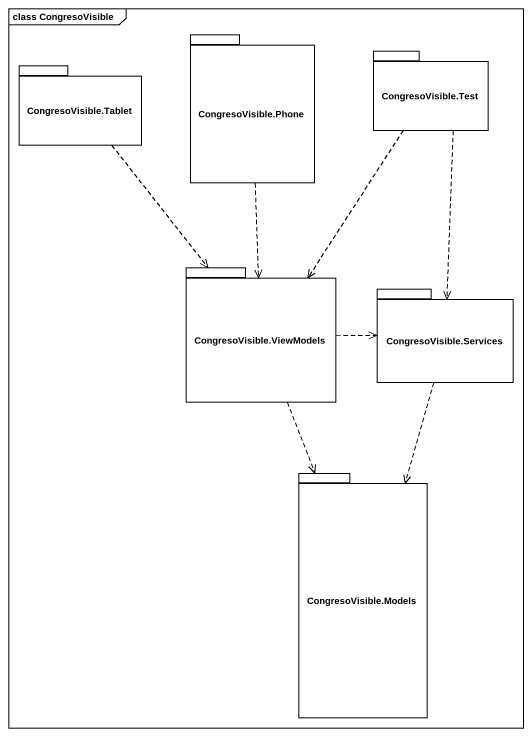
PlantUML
@startuml
mainframe class CongresoVisible
package "CongresoVisible.Phone" as CongresoVisible_Phone {
}
package "CongresoVisible.Test" as CongresoVisible_Test {
}
package "CongresoVisible.Tablet" as CongresoVisible_Tablet {
}
package "CongresoVisible.ViewModels" as CongresoVisible_ViewModels {
}
package "CongresoVisible.Services" as CongresoVisible_Services {
}
package "CongresoVisible.Models" as CongresoVisible_Models {
}
CongresoVisible_Phone ..> CongresoVisible_ViewModels
CongresoVisible_Test ..> CongresoVisible_ViewModels
CongresoVisible_Test ..> CongresoVisible_Services
CongresoVisible_Tablet ..> CongresoVisible_ViewModels
CongresoVisible_ViewModels .right.> CongresoVisible_Services
CongresoVisible_ViewModels ..> CongresoVisible_Models
CongresoVisible_Services ..> CongresoVisible_Models
@enduml
